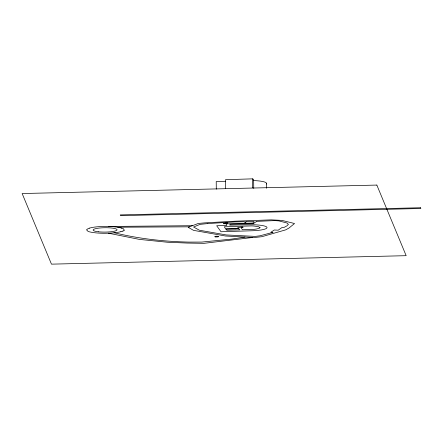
<?xml version="1.0" encoding="UTF-8"?>
<svg xmlns="http://www.w3.org/2000/svg" width="443" height="443" viewBox="0 0 443 443"><rect width="100%" height="100%" fill="white"/><g stroke="black" fill="none" stroke-linecap="round" stroke-linejoin="round"><path stroke-width="0.66" d="M189.427 226.827L188.203 227.359L193.574 230.366L225.548 236.014L254.227 237.537L261.852 236.7L285.729 229.851L288.974 228.045L294.534 223.521L281.947 220.404L271.304 219.855L235.227 221.19L204.926 222.857L198.314 223.444L189.427 226.827L117.467 227.215M122.894 231.063L123.542 230.775A8.057 1.467 -0.6 0 0 124.212 230.133M89.53 228.128L90.942 227.735A15.112 2.752 -0.6 0 1 92.443 227.42L92.897 227.342A18.606 3.389 -0.6 0 1 102.665 226.484L103.23 226.451A17.809 3.245 -0.6 0 1 108.779 226.462L192.539 225.697M120.878 231.695L119.56 231.988A16.347 2.979 -0.6 0 1 118.746 232.149L117.052 232.431A9.779 1.783 -0.6 0 1 114.615 232.736L113.574 232.841M252.693 237.47L204.018 243.323L187.284 243.069L167.404 242.232L139.501 239.414L108.469 233.195A32.4 5.903 -0.6 0 1 107.073 233.234L106.004 233.256A24.044 4.38 -0.6 0 1 105.069 233.273L104.836 233.273A12.061 2.198 -0.6 0 1 103.817 233.273L102.721 233.262A19.819 3.61 -0.6 0 1 91.928 232.348L89.896 231.938A14.492 2.641 -0.6 0 1 87.852 231.229L86.789 229.939M114.599 232.73L114.288 232.763C138.759 238.749 163.799 241.546 188.973 242.094L201.831 242.072L231.473 239.126L245.023 237.083M113.414 232.852L112.882 232.907A15.876 2.891 -0.6 0 1 108.474 233.201M253.75 188.375L253.656 179.398L252.549 178.85L225.493 179.697L225.587 188.674M253.064 223.045L225.952 223.887L226.81 225.437L216.677 225.753L221.029 231.755L253.169 230.725A16.596 3.023 -0.6 0 0 266.963 227.359A16.596 3.023 -0.6 0 0 250.533 224.739L229.723 225.133L230.039 224.258L254.121 223.593L253.014 223.045M225.67 181.265L216.217 181.558L216.295 189.155M121.615 228.156L123.569 228.837L124.106 230.138M266.525 183.452L266.575 188.281M252.549 178.85L252.643 187.826M108.745 226.495A19.038 3.472 -0.6 0 1 117.506 227.204M118.447 227.386A17.881 3.256 -0.6 0 1 121.681 228.151M253.474 180.583A16.596 3.023 -0.6 0 1 266.221 184.006M122.932 231.069A15.461 2.819 -0.6 0 1 120.906 231.7M86.756 229.939A19.625 3.577 -0.6 0 1 89.564 228.128M260.019 227.591L259.05 228.405L256.303 229.042A9.591 1.75 -0.6 0 1 252.471 229.452L242.365 229.751L241.186 227.669L243.085 227.63L242.709 226.971L237.769 227.53L238.328 228.499L225.559 228.865L224.319 226.794L251.502 225.913A15.3 2.791 -0.6 0 1 253.534 225.996L258.263 226.611L260.019 227.591M207.85 223.571L200.131 224.346L193.547 226.999L199.45 230.244L226.229 234.94L255.246 236.407L259.947 235.798L273.065 232.32L270.878 232.248L274.278 230.006L278.176 230.194L282.003 227.53L284.173 227.353L286.809 225.913L288.393 224.44L287.031 223.006L278.791 220.869L274.594 220.608L256.098 221.389L256.137 221.843L255.395 222.303L253.579 222.325L254.06 221.893L253.917 221.472L245.721 221.705C246.541 222.048 245.178 221.893 245.887 222.58L244.874 222.574L244.431 221.744L234.685 221.91L207.85 223.571M225.609 222.63L224.878 223.278L223.449 223.278L223.66 223.77L227.281 223.577L227.037 223.1L227.558 222.768L225.609 222.63M235.161 228.843L225.886 229.147L226.894 230.249L239.713 229.867L239.325 229.014L238.583 228.987L238.423 228.605L235.161 228.843M376.838 185.074L22.15 193.541L51.466 264.15L406.159 255.683L376.838 185.074M420.54 207.75L120.258 214.91L120.568 215.658L420.85 208.492L420.54 207.75M215.636 236.9A1.971 0.36 -0.6 0 0 218.67 236.584A1.971 0.36 -0.6 0 0 215.802 236.274A1.971 0.36 -0.6 0 0 215.636 236.9M98.401 231.789A11.989 2.187 -0.6 0 0 117.046 229.934A11.989 2.187 -0.6 0 0 99.802 228.001A11.989 2.187 -0.6 0 0 98.401 231.789"/></g></svg>
